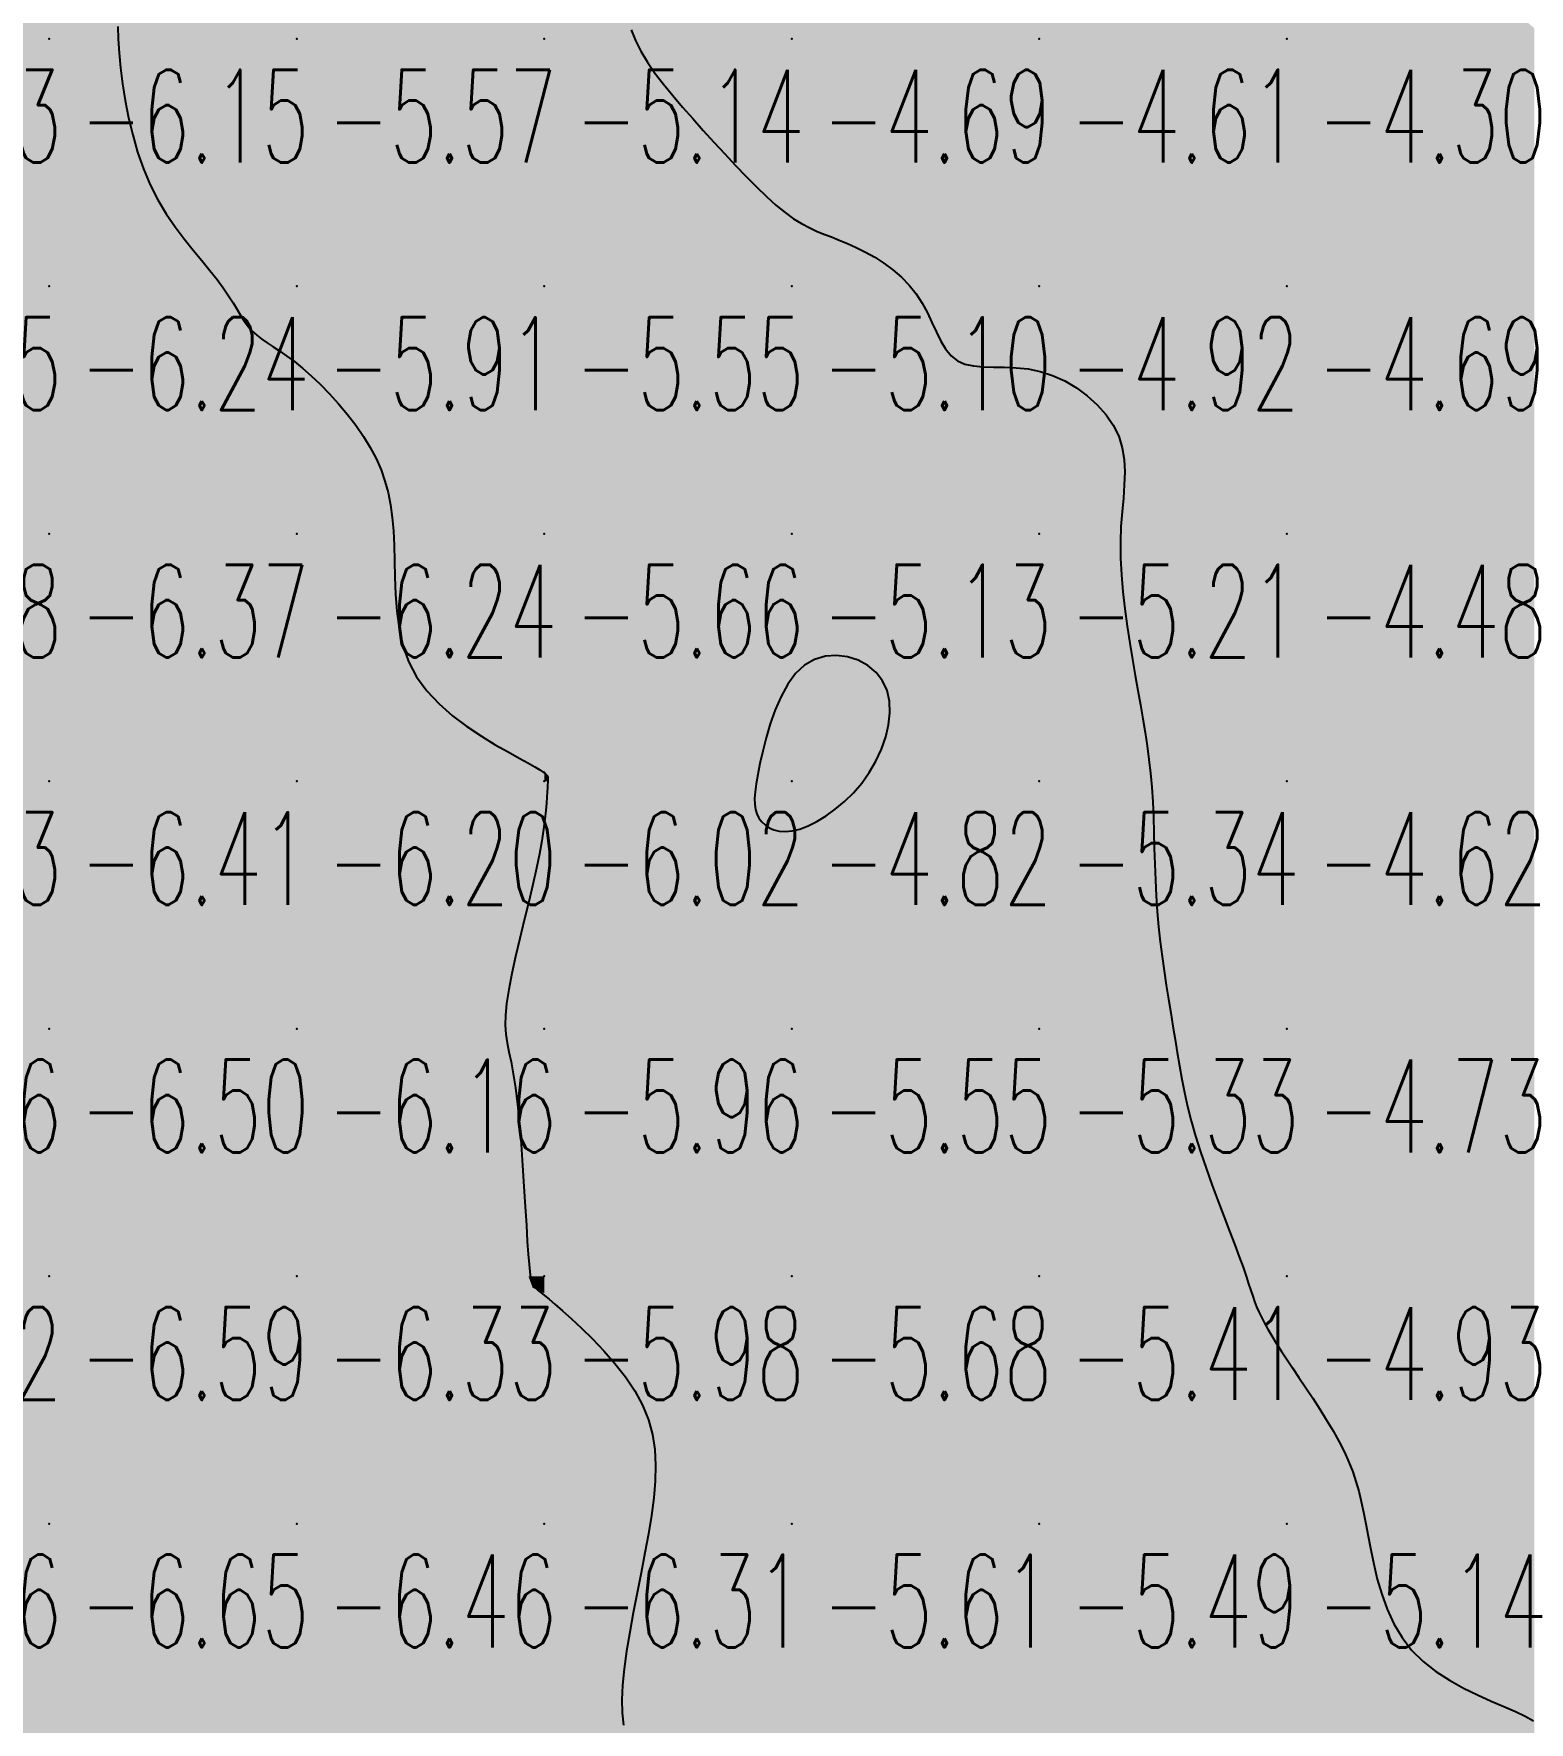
# Model space of a CAD drawing. Header units: millimetres. Extents: x 88261 to 90953, y 390274 to 392322.
# Drawn here: x 90259.6 to 90320, y 391009.2 to 391077.4 of the extents above; entities that cross this region are included whole.
import ezdxf
from ezdxf.enums import TextEntityAlignment as Align

# ---------------------------------------------------------------- set-up
doc = ezdxf.new("R2010")
doc.units = ezdxf.units.MM
doc.header["$LTSCALE"] = 25
for name, color, linetype in [('CN_03_00', 7, 'Continuous'), ('CN_04_00', 242, 'Continuous'), ('COTEAlt', 7, 'Continuous'), ('TN_COLORIAGE', 7, 'Continuous')]:
    doc.layers.add(name, color=color, linetype=linetype)
doc.styles.add('Simplex 1.0', font='Simplex.shx', dxfattribs={"width": 0.99, "height": 2.5})
doc.styles.get("Standard").update_dxf_attribs({"font": 'times.ttf'})

# ---------------------------------------------------------------- blocks, each defined once
blk = doc.blocks.new('COTE')
at = {"color": 0}
blk.add_point((0, 0), dxfattribs=at)
at = {"layer": 'COTEAlt'}
blk.add_attdef('ALT', text='', height=3.75, dxfattribs=at).set_placement((1.25, -1.25), align=Align.TOP_LEFT)

msp = doc.modelspace()

# ---------------------------------------------------------------- linework, layer by layer
at = {"layer": 'CN_03_00', "elevation": -6, "flags": 128}
msp.add_lwpolyline([(90263.016, 391077.74), (90263.038, 391077.227), (90263.073, 391076.671), (90263.129, 391076.066), (90263.209, 391075.42), (90263.316, 391074.744), (90263.452, 391074.05), (90263.618, 391073.351), (90263.817, 391072.659), (90264.052, 391071.985), (90264.325, 391071.34), (90264.635, 391070.736), (90264.974, 391070.172), (90265.332, 391069.646), (90265.698, 391069.156), (90266.061, 391068.699), (90266.411, 391068.275), (90266.738, 391067.88), (90267.029, 391067.513), (90267.28, 391067.172), (90267.493, 391066.855), (90267.677, 391066.563), (90267.841, 391066.294), (90267.992, 391066.047), (90268.139, 391065.821), (90268.29, 391065.616), (90268.452, 391065.43), (90268.633, 391065.262), (90268.835, 391065.105), (90269.057, 391064.95), (90269.3, 391064.79), (90269.564, 391064.616), (90269.849, 391064.42), (90270.156, 391064.195), (90270.485, 391063.931), (90270.834, 391063.624), (90271.198, 391063.277), (90271.567, 391062.897), (90271.935, 391062.49), (90272.291, 391062.062), (90272.63, 391061.621), (90272.941, 391061.172), (90273.218, 391060.721), (90273.454, 391060.274), (90273.651, 391059.825), (90273.811, 391059.37), (90273.938, 391058.9), (90274.035, 391058.412), (90274.106, 391057.897), (90274.154, 391057.35), (90274.181, 391056.765), (90274.194, 391056.139), (90274.206, 391055.479), (90274.231, 391054.798), (90274.284, 391054.106), (90274.381, 391053.415), (90274.537, 391052.737), (90274.767, 391052.083), (90275.086, 391051.463), (90275.502, 391050.889), (90275.997, 391050.36), (90276.546, 391049.879), (90277.124, 391049.445), (90277.707, 391049.057), (90278.269, 391048.716), (90278.786, 391048.423), (90279.232, 391048.177), (90279.589, 391047.978), (90279.862, 391047.82), (90280.063, 391047.698), (90280.203, 391047.606), (90280.294, 391047.539), (90280.346, 391047.49), (90280.373, 391047.455), (90280.384, 391047.426), (90280.391, 391047.399), (90280.394, 391047.368), (90280.394, 391047.327), (90280.392, 391047.273), (90280.387, 391047.199), (90280.381, 391047.099), (90280.372, 391046.97), (90280.362, 391046.805), (90280.35, 391046.6), (90280.333, 391046.35), (90280.308, 391046.053), (90280.271, 391045.704), (90280.219, 391045.3), (90280.147, 391044.837), (90280.053, 391044.312), (90279.933, 391043.721), (90279.786, 391043.065), (90279.618, 391042.36), (90279.44, 391041.627), (90279.26, 391040.886), (90279.089, 391040.159), (90278.936, 391039.466), (90278.81, 391038.827), (90278.721, 391038.263), (90278.676, 391037.788), (90278.67, 391037.381), (90278.697, 391037.016), (90278.75, 391036.665), (90278.822, 391036.3), (90278.907, 391035.895), (90278.997, 391035.422), (90279.086, 391034.854), (90279.168, 391034.173), (90279.243, 391033.401), (90279.311, 391032.571), (90279.373, 391031.713), (90279.428, 391030.86), (90279.478, 391030.044), (90279.523, 391029.296), (90279.563, 391028.648), (90279.599, 391028.125), (90279.632, 391027.717), (90279.664, 391027.41), (90279.694, 391027.186), (90279.725, 391027.031), (90279.757, 391026.928), (90279.791, 391026.86), (90279.829, 391026.813), (90279.873, 391026.771), (90279.93, 391026.723), (90280.007, 391026.663), (90280.112, 391026.579), (90280.254, 391026.465), (90280.441, 391026.31), (90280.68, 391026.107), (90280.979, 391025.846), (90281.343, 391025.522), (90281.756, 391025.139), (90282.2, 391024.704), (90282.656, 391024.226), (90283.105, 391023.712), (90283.527, 391023.169), (90283.905, 391022.604), (90284.219, 391022.027), (90284.455, 391021.441), (90284.616, 391020.845), (90284.71, 391020.235), (90284.745, 391019.607), (90284.728, 391018.957), (90284.669, 391018.281), (90284.574, 391017.574), (90284.452, 391016.834), (90284.31, 391016.059), (90284.156, 391015.26), (90283.998, 391014.45), (90283.843, 391013.643), (90283.7, 391012.852), (90283.575, 391012.092), (90283.476, 391011.376), (90283.411, 391010.718), (90283.387, 391010.126), (90283.398, 391009.592), (90283.442, 391009.102)], dxfattribs=at)
at = {"layer": 'CN_04_00', "elevation": -5, "flags": 128}
msp.add_lwpolyline([(90283.758, 391077.6), (90283.927, 391077.172), (90284.147, 391076.739), (90284.414, 391076.299), (90284.721, 391075.853), (90285.064, 391075.402), (90285.436, 391074.944), (90285.832, 391074.481), (90286.246, 391074.013), (90286.672, 391073.539), (90287.105, 391073.061), (90287.54, 391072.586), (90287.973, 391072.12), (90288.401, 391071.673), (90288.819, 391071.251), (90289.223, 391070.863), (90289.61, 391070.515), (90289.975, 391070.216), (90290.316, 391069.97), (90290.638, 391069.771), (90290.946, 391069.607), (90291.247, 391069.469), (90291.547, 391069.347), (90291.851, 391069.23), (90292.167, 391069.107), (90292.501, 391068.97), (90292.855, 391068.809), (90293.224, 391068.622), (90293.599, 391068.408), (90293.973, 391068.168), (90294.336, 391067.901), (90294.68, 391067.607), (90294.997, 391067.284), (90295.278, 391066.934), (90295.518, 391066.557), (90295.725, 391066.164), (90295.911, 391065.77), (90296.089, 391065.386), (90296.268, 391065.027), (90296.463, 391064.705), (90296.683, 391064.434), (90296.941, 391064.228), (90297.246, 391064.093), (90297.595, 391064.018), (90297.982, 391063.983), (90298.402, 391063.972), (90298.848, 391063.966), (90299.316, 391063.947), (90299.798, 391063.897), (90300.29, 391063.798), (90300.786, 391063.636), (90301.274, 391063.413), (90301.745, 391063.136), (90302.188, 391062.812), (90302.591, 391062.447), (90302.944, 391062.049), (90303.237, 391061.623), (90303.459, 391061.176), (90303.602, 391060.714), (90303.677, 391060.236), (90303.7, 391059.739), (90303.684, 391059.222), (90303.644, 391058.683), (90303.594, 391058.118), (90303.549, 391057.527), (90303.524, 391056.907), (90303.529, 391056.257), (90303.564, 391055.584), (90303.624, 391054.896), (90303.703, 391054.201), (90303.798, 391053.508), (90303.903, 391052.824), (90304.014, 391052.158), (90304.126, 391051.517), (90304.234, 391050.908), (90304.338, 391050.325), (90304.436, 391049.762), (90304.526, 391049.212), (90304.608, 391048.667), (90304.68, 391048.12), (90304.742, 391047.565), (90304.791, 391046.993), (90304.829, 391046.401), (90304.856, 391045.79), (90304.877, 391045.164), (90304.896, 391044.529), (90304.915, 391043.888), (90304.938, 391043.247), (90304.968, 391042.608), (90305.009, 391041.978), (90305.064, 391041.359), (90305.131, 391040.752), (90305.207, 391040.157), (90305.29, 391039.572), (90305.379, 391038.999), (90305.469, 391038.436), (90305.56, 391037.883), (90305.648, 391037.34), (90305.733, 391036.805), (90305.818, 391036.275), (90305.907, 391035.744), (90306.004, 391035.207), (90306.113, 391034.659), (90306.239, 391034.096), (90306.387, 391033.512), (90306.56, 391032.901), (90306.761, 391032.263), (90306.984, 391031.607), (90307.22, 391030.945), (90307.462, 391030.292), (90307.702, 391029.66), (90307.932, 391029.062), (90308.143, 391028.511), (90308.327, 391028.02), (90308.479, 391027.598), (90308.603, 391027.239), (90308.706, 391026.931), (90308.793, 391026.665), (90308.871, 391026.429), (90308.946, 391026.213), (90309.026, 391026.006), (90309.115, 391025.797), (90309.221, 391025.578), (90309.344, 391025.345), (90309.485, 391025.095), (90309.644, 391024.827), (90309.822, 391024.539), (90310.021, 391024.228), (90310.239, 391023.894), (90310.479, 391023.533), (90310.738, 391023.145), (90311.013, 391022.734), (90311.295, 391022.307), (90311.577, 391021.87), (90311.853, 391021.428), (90312.116, 391020.987), (90312.358, 391020.553), (90312.574, 391020.132), (90312.756, 391019.728), (90312.91, 391019.335), (90313.041, 391018.944), (90313.153, 391018.547), (90313.253, 391018.136), (90313.346, 391017.702), (90313.437, 391017.237), (90313.532, 391016.733), (90313.637, 391016.185), (90313.759, 391015.603), (90313.906, 391015), (90314.086, 391014.389), (90314.307, 391013.783), (90314.576, 391013.196), (90314.903, 391012.64), (90315.293, 391012.129), (90315.753, 391011.673), (90316.266, 391011.27), (90316.817, 391010.914), (90317.385, 391010.599), (90317.955, 391010.32), (90318.506, 391010.072), (90319.022, 391009.849), (90319.484, 391009.645), (90319.879, 391009.457), (90320.21, 391009.28)], dxfattribs=at)
msp.add_lwpolyline([(90293.647, 391048.053), (90293.87, 391048.535), (90294.043, 391049.029), (90294.158, 391049.523), (90294.21, 391050.009), (90294.191, 391050.473), (90294.096, 391050.907), (90293.918, 391051.299), (90293.655, 391051.639), (90293.321, 391051.919), (90292.931, 391052.132), (90292.504, 391052.27), (90292.057, 391052.326), (90291.606, 391052.293), (90291.169, 391052.163), (90290.763, 391051.929), (90290.402, 391051.588), (90290.087, 391051.158), (90289.813, 391050.661), (90289.577, 391050.119), (90289.378, 391049.555), (90289.21, 391048.991), (90289.072, 391048.449), (90288.96, 391047.952), (90288.871, 391047.516), (90288.805, 391047.14), (90288.763, 391046.817), (90288.745, 391046.541), (90288.752, 391046.303), (90288.783, 391046.097), (90288.84, 391045.916), (90288.923, 391045.753), (90289.032, 391045.604), (90289.168, 391045.471), (90289.331, 391045.359), (90289.521, 391045.274), (90289.74, 391045.222), (90289.988, 391045.206), (90290.265, 391045.233), (90290.571, 391045.308), (90290.906, 391045.435), (90291.263, 391045.611), (90291.633, 391045.836), (90292.007, 391046.106), (90292.378, 391046.42), (90292.735, 391046.774), (90293.072, 391047.166), (90293.378, 391047.593), (90293.647, 391048.053)], close=True, dxfattribs=at)
at = {"layer": 'TN_COLORIAGE', "color": 141}
for points in [[(90263.187, 391080.178, -5.575), (90262.838, 391077.239, -5.575), (90270.249, 391087.239, -5.575), (90270.249, 391077.239, -5.575)], [(90270.249, 391077.239, -5.176), (90280.249, 391077.239, -5.176), (90280.249, 391087.239, -5.176)], [(90270.249, 391087.239, -5.176), (90270.249, 391077.239, -5.176), (90280.249, 391087.239, -5.176)], [(90280.249, 391087.239, -5), (90283.971, 391087.239, -5), (90280.249, 391077.239, -5), (90283.489, 391080.48, -5)], [(90283.367, 391077.239, -5.143), (90283.489, 391080.48, -5.143), (90280.249, 391077.239, -5.143)], [(90262.838, 391077.239, -5.575), (90263.9, 391070.891, -5.575), (90270.249, 391077.239, -5.575)], [(90267.509, 391067.239, -5.575), (90263.9, 391070.891, -5.575), (90270.249, 391067.239, -5.575), (90270.249, 391077.239, -5.575)], [(90270.249, 391067.239, -5.143), (90280.249, 391067.239, -5.143), (90280.249, 391077.239, -5.143)], [(90270.249, 391077.239, -5.143), (90270.249, 391067.239, -5.143), (90280.249, 391077.239, -5.143)], [(90280.249, 391067.239, -5), (90286.604, 391073.595, -5), (90280.249, 391077.239, -5), (90283.367, 391077.239, -5)], [(90280.249, 391067.239, -5), (90286.604, 391073.595, -5), (90290.249, 391067.239, -5), (90290.249, 391069.615, -5)], [(90292.251, 391069.241, -5.098), (90290.249, 391069.615, -5.098), (90290.249, 391067.239, -5.098)], [(90292.251, 391069.241, -5.098), (90295.751, 391067.239, -5.098), (90290.249, 391067.239, -5.098)], [(90267.509, 391067.239, -5.908), (90268.239, 391065.229, -5.908), (90270.249, 391067.239, -5.908)], [(90270.249, 391064.423, -5.908), (90268.239, 391065.229, -5.908), (90270.249, 391067.239, -5.908)], [(90270.249, 391064.423, -5.549), (90273.676, 391060.666, -5.549), (90270.249, 391067.239, -5.549), (90280.249, 391067.239, -5.549)], [(90274.359, 391057.239, -5.549), (90273.676, 391060.666, -5.549), (90280.249, 391057.239, -5.549), (90280.249, 391067.239, -5.549)], [(90280.249, 391057.239, -5.098), (90290.249, 391057.239, -5.098), (90290.249, 391067.239, -5.098)], [(90280.249, 391067.239, -5.098), (90280.249, 391057.239, -5.098), (90290.249, 391067.239, -5.098)], [(90290.249, 391057.239, -5), (90296.412, 391063.403, -5), (90290.249, 391067.239, -5), (90295.751, 391067.239, -5)], [(90300.249, 391057.239, -5), (90300.249, 391064.515, -5), (90290.249, 391057.239, -5), (90296.412, 391063.403, -5)], [(90304.335, 391061.326, -5.214), (90300.249, 391064.515, -5.214), (90300.249, 391057.239, -5.214)], [(90303.161, 391057.239, -5.214), (90304.335, 391061.326, -5.214), (90300.249, 391057.239, -5.214)], [(90280.249, 391047.671, -5.663), (90273.977, 391050.967, -5.663), (90280.249, 391057.239, -5.663)], [(90273.977, 391050.967, -5.663), (90274.359, 391057.239, -5.663), (90280.249, 391057.239, -5.663)], [(90280.249, 391047.671, -5.129), (90280.421, 391047.411, -5.129), (90280.249, 391057.239, -5.129), (90290.249, 391057.239, -5.129)], [(90280.421, 391047.411, -5), (90280.376, 391047.239, -5), (90290.249, 391057.239, -5), (90288.717, 391047.239, -5)], [(90288.717, 391047.239, -5.129), (90290.249, 391053.119, -5.129), (90290.249, 391057.239, -5.129)], [(90300.249, 391057.239, -5), (90294.868, 391051.859, -5), (90290.249, 391057.239, -5), (90290.249, 391053.119, -5)], [(90300.249, 391047.239, -5), (90293.788, 391047.239, -5), (90300.249, 391057.239, -5), (90294.868, 391051.859, -5)], [(90300.249, 391047.239, -5), (90304.165, 391051.156, -5), (90300.249, 391057.239, -5), (90303.161, 391057.239, -5)], [(90304.165, 391051.156, -5.335), (90304.932, 391047.239, -5.335), (90300.249, 391047.239, -5.335)], [(90280.249, 391044.462, -5), (90280.376, 391047.239, -5), (90280.249, 391037.239, -5), (90288.717, 391047.239, -5)], [(90288.717, 391047.239, -5.96), (90288.643, 391045.634, -5.96), (90280.249, 391037.239, -5.96)], [(90290.249, 391037.239, -5), (90290.249, 391044.744, -5), (90300.249, 391047.239, -5), (90293.788, 391047.239, -5)], [(90290.249, 391037.239, -5.335), (90300.249, 391037.239, -5.335), (90300.249, 391047.239, -5.335)], [(90300.249, 391047.239, -5), (90304.932, 391047.239, -5), (90300.249, 391037.239, -5), (90304.857, 391041.847, -5)], [(90280.249, 391037.239, -5), (90288.643, 391045.634, -5), (90290.249, 391037.239, -5), (90290.249, 391044.744, -5)], [(90280.249, 391044.462, -5.96), (90278.227, 391037.239, -5.96), (90280.249, 391037.239, -5.96)], [(90304.857, 391041.847, -5.325), (90305.698, 391037.239, -5.325), (90300.249, 391037.239, -5.325)], [(90278.227, 391037.239, -5.96), (90279.17, 391036.161, -5.96), (90280.249, 391037.239, -5.96)], [(90279.607, 391027.239, -5.96), (90279.17, 391036.161, -5.96), (90280.249, 391027.239, -5.96), (90280.249, 391037.239, -5.96)], [(90280.249, 391027.239, -5.552), (90290.249, 391027.239, -5.552), (90290.249, 391037.239, -5.552)], [(90280.249, 391037.239, -5.552), (90280.249, 391027.239, -5.552), (90290.249, 391037.239, -5.552)], [(90290.249, 391037.239, -5.325), (90290.249, 391027.239, -5.325), (90300.249, 391037.239, -5.325)], [(90290.249, 391027.239, -5.325), (90300.249, 391027.239, -5.325), (90300.249, 391037.239, -5.325)], [(90300.249, 391027.239, -5), (90306.242, 391033.232, -5), (90300.249, 391037.239, -5), (90305.698, 391037.239, -5)], [(90306.242, 391033.232, -5.406), (90308.696, 391027.239, -5.406), (90300.249, 391027.239, -5.406)], [(90279.607, 391027.239, -5.978), (90279.78, 391026.771, -5.978), (90280.249, 391027.239, -5.978)], [(90280.249, 391026.554, -5.978), (90279.78, 391026.771, -5.978), (90280.249, 391027.239, -5.978)], [(90280.249, 391026.554, -5.676), (90285.101, 391022.091, -5.676), (90280.249, 391027.239, -5.676), (90290.249, 391027.239, -5.676)], [(90285.101, 391022.091, -5.613), (90284.661, 391017.239, -5.613), (90290.249, 391027.239, -5.613), (90290.249, 391017.239, -5.613)], [(90290.249, 391027.239, -5.406), (90290.249, 391017.239, -5.406), (90300.249, 391027.239, -5.406)], [(90290.249, 391017.239, -5.406), (90300.249, 391017.239, -5.406), (90300.249, 391027.239, -5.406)], [(90300.249, 391017.239, -5), (90308.937, 391025.928, -5), (90300.249, 391027.239, -5), (90308.696, 391027.239, -5)], [(90300.249, 391017.239, -5), (90308.937, 391025.928, -5), (90310.249, 391017.239, -5), (90310.249, 391023.834, -5)], [(90312.94, 391019.93, -5.145), (90310.249, 391023.834, -5.145), (90310.249, 391017.239, -5.145)], [(90312.94, 391019.93, -5.145), (90313.434, 391017.239, -5.145), (90310.249, 391017.239, -5.145)], [(90283.941, 391007.239, -5.613), (90282.967, 391009.957, -5.613), (90290.249, 391007.239, -5.613), (90290.249, 391017.239, -5.613)], [(90282.967, 391009.957, -5.613), (90284.661, 391017.239, -5.613), (90290.249, 391017.239, -5.613)], [(90290.249, 391017.239, -5.495), (90290.249, 391007.239, -5.495), (90300.249, 391017.239, -5.495)], [(90290.249, 391007.239, -5.495), (90300.249, 391007.239, -5.495), (90300.249, 391017.239, -5.495)], [(90300.249, 391017.239, -5.145), (90300.249, 391007.239, -5.145), (90310.249, 391017.239, -5.145)], [(90300.249, 391007.239, -5.145), (90310.249, 391007.239, -5.145), (90310.249, 391017.239, -5.145)], [(90310.249, 391007.239, -5), (90314.52, 391011.51, -5), (90310.249, 391017.239, -5), (90313.434, 391017.239, -5)], [(90310.249, 391007.239, -5), (90314.52, 391011.51, -5), (90320.249, 391007.239, -5), (90320.249, 391009.495, -5)]]:
    msp.add_solid(points, dxfattribs=at)
at = {"layer": 'TN_COLORIAGE', "color": 131}
for points in [[(90283.489, 391080.48, -4.685), (90283.367, 391077.239, -4.685), (90290.249, 391087.239, -4.685), (90290.249, 391077.239, -4.685)], [(90290.249, 391087.239, -4.537), (90290.249, 391077.239, -4.537), (90300.249, 391087.239, -4.537)], [(90290.249, 391077.239, -4.537), (90300.249, 391077.239, -4.537), (90300.249, 391087.239, -4.537)], [(90300.249, 391087.239, -4.156), (90300.249, 391077.239, -4.156), (90310.249, 391087.239, -4.156)], [(90300.249, 391077.239, -4.156), (90310.249, 391077.239, -4.156), (90310.249, 391087.239, -4.156)], [(90310.249, 391077.239, -4), (90315.117, 391082.108, -4), (90310.249, 391087.239, -4), (90313.575, 391087.239, -4)], [(90310.249, 391077.239, -4), (90315.117, 391082.108, -4), (90320.249, 391077.239, -4), (90320.249, 391077.66, -4)], [(90283.367, 391077.239, -4.685), (90286.604, 391073.595, -4.685), (90290.249, 391077.239, -4.685)], [(90290.249, 391069.615, -4.685), (90286.604, 391073.595, -4.685), (90290.249, 391077.239, -4.685)], [(90290.249, 391069.615, -4.608), (90292.251, 391069.241, -4.608), (90290.249, 391077.239, -4.608), (90300.249, 391077.239, -4.608)], [(90295.751, 391067.239, -4.608), (90292.251, 391069.241, -4.608), (90300.249, 391067.239, -4.608), (90300.249, 391077.239, -4.608)], [(90300.249, 391077.239, -4.296), (90300.249, 391067.239, -4.296), (90310.249, 391077.239, -4.296)], [(90300.249, 391067.239, -4.296), (90310.249, 391067.239, -4.296), (90310.249, 391077.239, -4.296)], [(90310.249, 391077.239, -4.014), (90310.249, 391067.239, -4.014), (90320.249, 391077.239, -4.014)], [(90310.249, 391067.239, -4.014), (90320.249, 391067.239, -4.014), (90320.249, 391077.239, -4.014)], [(90295.751, 391067.239, -4.92), (90296.412, 391063.403, -4.92), (90300.249, 391067.239, -4.92)], [(90296.412, 391063.403, -4.92), (90300.249, 391064.515, -4.92), (90300.249, 391067.239, -4.92)], [(90300.249, 391064.515, -4.69), (90304.335, 391061.326, -4.69), (90300.249, 391067.239, -4.69), (90310.249, 391067.239, -4.69)], [(90304.335, 391061.326, -4.479), (90303.161, 391057.239, -4.479), (90310.249, 391067.239, -4.479), (90310.249, 391057.239, -4.479)], [(90310.249, 391067.239, -4.398), (90310.249, 391057.239, -4.398), (90320.249, 391067.239, -4.398)], [(90310.249, 391057.239, -4.398), (90320.249, 391057.239, -4.398), (90320.249, 391067.239, -4.398)], [(90303.161, 391057.239, -4.479), (90304.165, 391051.156, -4.479), (90310.249, 391057.239, -4.479)], [(90304.932, 391047.239, -4.479), (90304.165, 391051.156, -4.479), (90310.249, 391047.239, -4.479), (90310.249, 391057.239, -4.479)], [(90310.249, 391057.239, -4.295), (90310.249, 391047.239, -4.295), (90320.249, 391057.239, -4.295)], [(90310.249, 391047.239, -4.295), (90320.249, 391047.239, -4.295), (90320.249, 391057.239, -4.295)], [(90290.249, 391053.119, -4.816), (90288.717, 391047.239, -4.816), (90290.249, 391047.239, -4.816)], [(90290.249, 391053.119, -4.816), (90294.868, 391051.859, -4.816), (90290.249, 391047.239, -4.816)], [(90294.868, 391051.859, -4.816), (90293.788, 391047.239, -4.816), (90290.249, 391047.239, -4.816)], [(90290.249, 391044.744, -4.816), (90288.643, 391045.634, -4.816), (90290.249, 391047.239, -4.816)], [(90288.643, 391045.634, -4.816), (90288.717, 391047.239, -4.816), (90290.249, 391047.239, -4.816)], [(90293.788, 391047.239, -4.816), (90290.249, 391044.744, -4.816), (90290.249, 391047.239, -4.816)], [(90304.857, 391041.847, -4.619), (90304.932, 391047.239, -4.619), (90310.249, 391047.239, -4.619)], [(90305.698, 391037.239, -4.619), (90304.857, 391041.847, -4.619), (90310.249, 391037.239, -4.619), (90310.249, 391047.239, -4.619)], [(90310.249, 391047.239, -4.338), (90310.249, 391037.239, -4.338), (90320.249, 391047.239, -4.338)], [(90310.249, 391037.239, -4.338), (90320.249, 391037.239, -4.338), (90320.249, 391047.239, -4.338)], [(90305.698, 391037.239, -4.728), (90306.242, 391033.232, -4.728), (90310.249, 391037.239, -4.728)], [(90308.696, 391027.239, -4.728), (90306.242, 391033.232, -4.728), (90310.249, 391027.239, -4.728), (90310.249, 391037.239, -4.728)], [(90310.249, 391037.239, -4.577), (90310.249, 391027.239, -4.577), (90320.249, 391037.239, -4.577)], [(90310.249, 391027.239, -4.577), (90320.249, 391027.239, -4.577), (90320.249, 391037.239, -4.577)], [(90308.696, 391027.239, -4.925), (90308.937, 391025.928, -4.925), (90310.249, 391027.239, -4.925)], [(90310.249, 391023.834, -4.925), (90308.937, 391025.928, -4.925), (90310.249, 391027.239, -4.925)], [(90310.249, 391023.834, -4.607), (90312.94, 391019.93, -4.607), (90310.249, 391027.239, -4.607), (90320.249, 391027.239, -4.607)], [(90313.434, 391017.239, -4.607), (90312.94, 391019.93, -4.607), (90320.249, 391017.239, -4.607), (90320.249, 391027.239, -4.607)], [(90313.434, 391017.239, -4.69), (90314.52, 391011.51, -4.69), (90320.249, 391017.239, -4.69)], [(90320.249, 391009.495, -4.69), (90314.52, 391011.51, -4.69), (90320.249, 391017.239, -4.69)]]:
    msp.add_solid(points, dxfattribs=at)
at = {"layer": 'TN_COLORIAGE', "color": 151}
for points in [[(90250.249, 391077.239, -6), (90258.994, 391085.985, -6), (90260.249, 391077.239, -6), (90260.249, 391085.409, -6)], [(90263.187, 391080.178, -6.149), (90260.249, 391085.409, -6.149), (90260.249, 391077.239, -6.149)], [(90262.838, 391077.239, -6.149), (90263.187, 391080.178, -6.149), (90260.249, 391077.239, -6.149)], [(90250.249, 391067.239, -6.149), (90260.249, 391067.239, -6.149), (90260.249, 391077.239, -6.149)], [(90250.249, 391077.239, -6.149), (90250.249, 391067.239, -6.149), (90260.249, 391077.239, -6.149)], [(90260.249, 391067.239, -6), (90263.9, 391070.891, -6), (90260.249, 391077.239, -6), (90262.838, 391077.239, -6)], [(90263.9, 391070.891, -6.245), (90267.509, 391067.239, -6.245), (90260.249, 391067.239, -6.245)], [(90250.249, 391057.239, -6.245), (90260.249, 391057.239, -6.245), (90260.249, 391067.239, -6.245)], [(90250.249, 391067.239, -6.245), (90250.249, 391057.239, -6.245), (90260.249, 391067.239, -6.245)], [(90260.249, 391057.239, -6), (90268.239, 391065.229, -6), (90260.249, 391067.239, -6), (90267.509, 391067.239, -6)], [(90260.249, 391057.239, -6), (90268.239, 391065.229, -6), (90270.249, 391057.239, -6), (90270.249, 391064.423, -6)], [(90273.676, 391060.666, -6.235), (90270.249, 391064.423, -6.235), (90270.249, 391057.239, -6.235)], [(90273.676, 391060.666, -6.235), (90274.359, 391057.239, -6.235), (90270.249, 391057.239, -6.235)], [(90250.249, 391050.154, -6.367), (90251.959, 391048.949, -6.367), (90250.249, 391057.239, -6.367), (90260.249, 391057.239, -6.367)], [(90252.058, 391047.239, -6.367), (90251.959, 391048.949, -6.367), (90260.249, 391047.239, -6.367), (90260.249, 391057.239, -6.367)], [(90260.249, 391047.239, -6.235), (90270.249, 391047.239, -6.235), (90270.249, 391057.239, -6.235)], [(90260.249, 391057.239, -6.235), (90260.249, 391047.239, -6.235), (90270.249, 391057.239, -6.235)], [(90270.249, 391057.239, -6), (90274.359, 391057.239, -6), (90270.249, 391047.239, -6), (90273.977, 391050.967, -6)], [(90270.249, 391047.239, -6), (90273.977, 391050.967, -6), (90280.249, 391047.239, -6), (90280.249, 391047.671, -6)], [(90280.421, 391047.411, -6.015), (90280.249, 391047.671, -6.015), (90280.249, 391047.239, -6.015)], [(90252.058, 391047.239, -6.409), (90252.343, 391039.334, -6.409), (90260.249, 391047.239, -6.409)], [(90252.622, 391037.239, -6.409), (90252.343, 391039.334, -6.409), (90260.249, 391037.239, -6.409), (90260.249, 391047.239, -6.409)], [(90260.249, 391037.239, -6.2), (90270.249, 391037.239, -6.2), (90270.249, 391047.239, -6.2)], [(90260.249, 391047.239, -6.2), (90260.249, 391037.239, -6.2), (90270.249, 391047.239, -6.2)], [(90270.249, 391037.239, -6), (90278.227, 391037.239, -6), (90280.249, 391047.239, -6), (90280.249, 391044.462, -6)], [(90270.249, 391047.239, -6.015), (90270.249, 391037.239, -6.015), (90280.249, 391047.239, -6.015)], [(90280.376, 391047.239, -6.015), (90280.421, 391047.411, -6.015), (90280.249, 391047.239, -6.015)], [(90280.376, 391047.239, -6.015), (90280.249, 391044.462, -6.015), (90280.249, 391047.239, -6.015)], [(90250.249, 391027.239, -6.497), (90260.249, 391027.239, -6.497), (90260.249, 391037.239, -6.497)], [(90250.249, 391030.69, -6.497), (90252.622, 391037.239, -6.497), (90250.249, 391027.239, -6.497), (90260.249, 391037.239, -6.497)], [(90260.249, 391027.239, -6.156), (90270.249, 391027.239, -6.156), (90270.249, 391037.239, -6.156)], [(90260.249, 391037.239, -6.156), (90260.249, 391027.239, -6.156), (90270.249, 391037.239, -6.156)], [(90270.249, 391027.239, -6), (90279.17, 391036.161, -6), (90270.249, 391037.239, -6), (90278.227, 391037.239, -6)], [(90279.17, 391036.161, -6.328), (90279.607, 391027.239, -6.328), (90270.249, 391027.239, -6.328)], [(90250.249, 391021.391, -6.587), (90251.491, 391018.482, -6.587), (90250.249, 391027.239, -6.587), (90260.249, 391027.239, -6.587)], [(90251.677, 391017.239, -6.587), (90251.491, 391018.482, -6.587), (90260.249, 391017.239, -6.587), (90260.249, 391027.239, -6.587)], [(90260.249, 391017.239, -6.328), (90270.249, 391017.239, -6.328), (90270.249, 391027.239, -6.328)], [(90260.249, 391027.239, -6.328), (90260.249, 391017.239, -6.328), (90270.249, 391027.239, -6.328)], [(90270.249, 391017.239, -6), (90279.78, 391026.771, -6), (90270.249, 391027.239, -6), (90279.607, 391027.239, -6)], [(90270.249, 391017.239, -6), (90279.78, 391026.771, -6), (90280.249, 391017.239, -6), (90280.249, 391026.554, -6)], [(90285.101, 391022.091, -6.305), (90280.249, 391026.554, -6.305), (90280.249, 391017.239, -6.305)], [(90284.661, 391017.239, -6.305), (90285.101, 391022.091, -6.305), (90280.249, 391017.239, -6.305)], [(90251.677, 391017.239, -6.649), (90253.749, 391010.739, -6.649), (90260.249, 391017.239, -6.649)], [(90254.153, 391007.239, -6.649), (90253.749, 391010.739, -6.649), (90260.249, 391007.239, -6.649), (90260.249, 391017.239, -6.649)], [(90260.249, 391007.239, -6.457), (90270.249, 391007.239, -6.457), (90270.249, 391017.239, -6.457)], [(90260.249, 391017.239, -6.457), (90260.249, 391007.239, -6.457), (90270.249, 391017.239, -6.457)], [(90270.249, 391007.239, -6.305), (90280.249, 391007.239, -6.305), (90280.249, 391017.239, -6.305)], [(90270.249, 391017.239, -6.305), (90270.249, 391007.239, -6.305), (90280.249, 391017.239, -6.305)], [(90280.249, 391017.239, -6), (90284.661, 391017.239, -6), (90280.249, 391007.239, -6), (90282.967, 391009.957, -6)], [(90282.967, 391009.957, -6.144), (90283.941, 391007.239, -6.144), (90280.249, 391007.239, -6.144)]]:
    msp.add_solid(points, dxfattribs=at)

# ---------------------------------------------------------------- block references
at = {"layer": 'COTEAlt'}
ref = msp.add_blockref('COTE', (90250.249, 391077.239), dxfattribs=at)
ref.add_attrib('ALT', '-6.23', dxfattribs={"height": 3.75, "style": 'Simplex 1.0', "width": 0.6}).set_placement((90251.499, 391075.989), align=Align.TOP_LEFT)
ref = msp.add_blockref('COTE', (90260.249, 391077.239), dxfattribs=at)
ref.add_attrib('ALT', '-6.15', dxfattribs={"height": 3.75, "style": 'Simplex 1.0', "width": 0.6}).set_placement((90261.499, 391075.989), align=Align.TOP_LEFT)
ref = msp.add_blockref('COTE', (90270.249, 391077.239), dxfattribs=at)
ref.add_attrib('ALT', '-5.57', dxfattribs={"height": 3.75, "style": 'Simplex 1.0', "width": 0.6}).set_placement((90271.499, 391075.989), align=Align.TOP_LEFT)
ref = msp.add_blockref('COTE', (90280.249, 391077.239), dxfattribs=at)
ref.add_attrib('ALT', '-5.14', dxfattribs={"height": 3.75, "style": 'Simplex 1.0', "width": 0.6}).set_placement((90281.499, 391075.989), align=Align.TOP_LEFT)
ref = msp.add_blockref('COTE', (90290.249, 391077.239), dxfattribs=at)
ref.add_attrib('ALT', '-4.69', dxfattribs={"height": 3.75, "style": 'Simplex 1.0', "width": 0.6}).set_placement((90291.499, 391075.989), align=Align.TOP_LEFT)
ref = msp.add_blockref('COTE', (90300.249, 391077.239), dxfattribs=at)
ref.add_attrib('ALT', '-4.61', dxfattribs={"height": 3.75, "style": 'Simplex 1.0', "width": 0.6}).set_placement((90301.499, 391075.989), align=Align.TOP_LEFT)
ref = msp.add_blockref('COTE', (90310.249, 391077.239), dxfattribs=at)
ref.add_attrib('ALT', '-4.30', dxfattribs={"height": 3.75, "style": 'Simplex 1.0', "width": 0.6}).set_placement((90311.499, 391075.989), align=Align.TOP_LEFT)
ref = msp.add_blockref('COTE', (90250.249, 391067.239), dxfattribs=at)
ref.add_attrib('ALT', '-6.45', dxfattribs={"height": 3.75, "style": 'Simplex 1.0', "width": 0.6}).set_placement((90251.499, 391065.989), align=Align.TOP_LEFT)
ref = msp.add_blockref('COTE', (90260.249, 391067.239), dxfattribs=at)
ref.add_attrib('ALT', '-6.24', dxfattribs={"height": 3.75, "style": 'Simplex 1.0', "width": 0.6}).set_placement((90261.499, 391065.989), align=Align.TOP_LEFT)
ref = msp.add_blockref('COTE', (90270.249, 391067.239), dxfattribs=at)
ref.add_attrib('ALT', '-5.91', dxfattribs={"height": 3.75, "style": 'Simplex 1.0', "width": 0.6}).set_placement((90271.499, 391065.989), align=Align.TOP_LEFT)
ref = msp.add_blockref('COTE', (90280.249, 391067.239), dxfattribs=at)
ref.add_attrib('ALT', '-5.55', dxfattribs={"height": 3.75, "style": 'Simplex 1.0', "width": 0.6}).set_placement((90281.499, 391065.989), align=Align.TOP_LEFT)
ref = msp.add_blockref('COTE', (90290.249, 391067.239), dxfattribs=at)
ref.add_attrib('ALT', '-5.10', dxfattribs={"height": 3.75, "style": 'Simplex 1.0', "width": 0.6}).set_placement((90291.499, 391065.989), align=Align.TOP_LEFT)
ref = msp.add_blockref('COTE', (90300.249, 391067.239), dxfattribs=at)
ref.add_attrib('ALT', '-4.92', dxfattribs={"height": 3.75, "style": 'Simplex 1.0', "width": 0.6}).set_placement((90301.499, 391065.989), align=Align.TOP_LEFT)
ref = msp.add_blockref('COTE', (90310.249, 391067.239), dxfattribs=at)
ref.add_attrib('ALT', '-4.69', dxfattribs={"height": 3.75, "style": 'Simplex 1.0', "width": 0.6}).set_placement((90311.499, 391065.989), align=Align.TOP_LEFT)
ref = msp.add_blockref('COTE', (90250.249, 391057.239), dxfattribs=at)
ref.add_attrib('ALT', '-6.68', dxfattribs={"height": 3.75, "style": 'Simplex 1.0', "width": 0.6}).set_placement((90251.499, 391055.989), align=Align.TOP_LEFT)
ref = msp.add_blockref('COTE', (90260.249, 391057.239), dxfattribs=at)
ref.add_attrib('ALT', '-6.37', dxfattribs={"height": 3.75, "style": 'Simplex 1.0', "width": 0.6}).set_placement((90261.499, 391055.989), align=Align.TOP_LEFT)
ref = msp.add_blockref('COTE', (90270.249, 391057.239), dxfattribs=at)
ref.add_attrib('ALT', '-6.24', dxfattribs={"height": 3.75, "style": 'Simplex 1.0', "width": 0.6}).set_placement((90271.499, 391055.989), align=Align.TOP_LEFT)
ref = msp.add_blockref('COTE', (90280.249, 391057.239), dxfattribs=at)
ref.add_attrib('ALT', '-5.66', dxfattribs={"height": 3.75, "style": 'Simplex 1.0', "width": 0.6}).set_placement((90281.499, 391055.989), align=Align.TOP_LEFT)
ref = msp.add_blockref('COTE', (90290.249, 391057.239), dxfattribs=at)
ref.add_attrib('ALT', '-5.13', dxfattribs={"height": 3.75, "style": 'Simplex 1.0', "width": 0.6}).set_placement((90291.499, 391055.989), align=Align.TOP_LEFT)
ref = msp.add_blockref('COTE', (90300.249, 391057.239), dxfattribs=at)
ref.add_attrib('ALT', '-5.21', dxfattribs={"height": 3.75, "style": 'Simplex 1.0', "width": 0.6}).set_placement((90301.499, 391055.989), align=Align.TOP_LEFT)
ref = msp.add_blockref('COTE', (90310.249, 391057.239), dxfattribs=at)
ref.add_attrib('ALT', '-4.48', dxfattribs={"height": 3.75, "style": 'Simplex 1.0', "width": 0.6}).set_placement((90311.499, 391055.989), align=Align.TOP_LEFT)
ref = msp.add_blockref('COTE', (90250.249, 391047.239), dxfattribs=at)
ref.add_attrib('ALT', '-7.13', dxfattribs={"height": 3.75, "style": 'Simplex 1.0', "width": 0.6}).set_placement((90251.499, 391045.989), align=Align.TOP_LEFT)
ref = msp.add_blockref('COTE', (90260.249, 391047.239), dxfattribs=at)
ref.add_attrib('ALT', '-6.41', dxfattribs={"height": 3.75, "style": 'Simplex 1.0', "width": 0.6}).set_placement((90261.499, 391045.989), align=Align.TOP_LEFT)
ref = msp.add_blockref('COTE', (90270.249, 391047.239), dxfattribs=at)
ref.add_attrib('ALT', '-6.20', dxfattribs={"height": 3.75, "style": 'Simplex 1.0', "width": 0.6}).set_placement((90271.499, 391045.989), align=Align.TOP_LEFT)
ref = msp.add_blockref('COTE', (90280.249, 391047.239), dxfattribs=at)
ref.add_attrib('ALT', '-6.02', dxfattribs={"height": 3.75, "style": 'Simplex 1.0', "width": 0.6}).set_placement((90281.499, 391045.989), align=Align.TOP_LEFT)
ref = msp.add_blockref('COTE', (90290.249, 391047.239), dxfattribs=at)
ref.add_attrib('ALT', '-4.82', dxfattribs={"height": 3.75, "style": 'Simplex 1.0', "width": 0.6}).set_placement((90291.499, 391045.989), align=Align.TOP_LEFT)
ref = msp.add_blockref('COTE', (90300.249, 391047.239), dxfattribs=at)
ref.add_attrib('ALT', '-5.34', dxfattribs={"height": 3.75, "style": 'Simplex 1.0', "width": 0.6}).set_placement((90301.499, 391045.989), align=Align.TOP_LEFT)
ref = msp.add_blockref('COTE', (90310.249, 391047.239), dxfattribs=at)
ref.add_attrib('ALT', '-4.62', dxfattribs={"height": 3.75, "style": 'Simplex 1.0', "width": 0.6}).set_placement((90311.499, 391045.989), align=Align.TOP_LEFT)
ref = msp.add_blockref('COTE', (90250.249, 391037.239), dxfattribs=at)
ref.add_attrib('ALT', '-7.16', dxfattribs={"height": 3.75, "style": 'Simplex 1.0', "width": 0.6}).set_placement((90251.499, 391035.989), align=Align.TOP_LEFT)
ref = msp.add_blockref('COTE', (90260.249, 391037.239), dxfattribs=at)
ref.add_attrib('ALT', '-6.50', dxfattribs={"height": 3.75, "style": 'Simplex 1.0', "width": 0.6}).set_placement((90261.499, 391035.989), align=Align.TOP_LEFT)
ref = msp.add_blockref('COTE', (90270.249, 391037.239), dxfattribs=at)
ref.add_attrib('ALT', '-6.16', dxfattribs={"height": 3.75, "style": 'Simplex 1.0', "width": 0.6}).set_placement((90271.499, 391035.989), align=Align.TOP_LEFT)
ref = msp.add_blockref('COTE', (90280.249, 391037.239), dxfattribs=at)
ref.add_attrib('ALT', '-5.96', dxfattribs={"height": 3.75, "style": 'Simplex 1.0', "width": 0.6}).set_placement((90281.499, 391035.989), align=Align.TOP_LEFT)
ref = msp.add_blockref('COTE', (90290.249, 391037.239), dxfattribs=at)
ref.add_attrib('ALT', '-5.55', dxfattribs={"height": 3.75, "style": 'Simplex 1.0', "width": 0.6}).set_placement((90291.499, 391035.989), align=Align.TOP_LEFT)
ref = msp.add_blockref('COTE', (90300.249, 391037.239), dxfattribs=at)
ref.add_attrib('ALT', '-5.33', dxfattribs={"height": 3.75, "style": 'Simplex 1.0', "width": 0.6}).set_placement((90301.499, 391035.989), align=Align.TOP_LEFT)
ref = msp.add_blockref('COTE', (90310.249, 391037.239), dxfattribs=at)
ref.add_attrib('ALT', '-4.73', dxfattribs={"height": 3.75, "style": 'Simplex 1.0', "width": 0.6}).set_placement((90311.499, 391035.989), align=Align.TOP_LEFT)
ref = msp.add_blockref('COTE', (90250.249, 391027.239), dxfattribs=at)
ref.add_attrib('ALT', '-6.92', dxfattribs={"height": 3.75, "style": 'Simplex 1.0', "width": 0.6}).set_placement((90251.499, 391025.989), align=Align.TOP_LEFT)
ref = msp.add_blockref('COTE', (90260.249, 391027.239), dxfattribs=at)
ref.add_attrib('ALT', '-6.59', dxfattribs={"height": 3.75, "style": 'Simplex 1.0', "width": 0.6}).set_placement((90261.499, 391025.989), align=Align.TOP_LEFT)
ref = msp.add_blockref('COTE', (90270.249, 391027.239), dxfattribs=at)
ref.add_attrib('ALT', '-6.33', dxfattribs={"height": 3.75, "style": 'Simplex 1.0', "width": 0.6}).set_placement((90271.499, 391025.989), align=Align.TOP_LEFT)
ref = msp.add_blockref('COTE', (90280.249, 391027.239), dxfattribs=at)
ref.add_attrib('ALT', '-5.98', dxfattribs={"height": 3.75, "style": 'Simplex 1.0', "width": 0.6}).set_placement((90281.499, 391025.989), align=Align.TOP_LEFT)
ref = msp.add_blockref('COTE', (90290.249, 391027.239), dxfattribs=at)
ref.add_attrib('ALT', '-5.68', dxfattribs={"height": 3.75, "style": 'Simplex 1.0', "width": 0.6}).set_placement((90291.499, 391025.989), align=Align.TOP_LEFT)
ref = msp.add_blockref('COTE', (90300.249, 391027.239), dxfattribs=at)
ref.add_attrib('ALT', '-5.41', dxfattribs={"height": 3.75, "style": 'Simplex 1.0', "width": 0.6}).set_placement((90301.499, 391025.989), align=Align.TOP_LEFT)
ref = msp.add_blockref('COTE', (90310.249, 391027.239), dxfattribs=at)
ref.add_attrib('ALT', '-4.93', dxfattribs={"height": 3.75, "style": 'Simplex 1.0', "width": 0.6}).set_placement((90311.499, 391025.989), align=Align.TOP_LEFT)
ref = msp.add_blockref('COTE', (90250.249, 391017.239), dxfattribs=at)
ref.add_attrib('ALT', '-7.06', dxfattribs={"height": 3.75, "style": 'Simplex 1.0', "width": 0.6}).set_placement((90251.499, 391015.989), align=Align.TOP_LEFT)
ref = msp.add_blockref('COTE', (90260.249, 391017.239), dxfattribs=at)
ref.add_attrib('ALT', '-6.65', dxfattribs={"height": 3.75, "style": 'Simplex 1.0', "width": 0.6}).set_placement((90261.499, 391015.989), align=Align.TOP_LEFT)
ref = msp.add_blockref('COTE', (90270.249, 391017.239), dxfattribs=at)
ref.add_attrib('ALT', '-6.46', dxfattribs={"height": 3.75, "style": 'Simplex 1.0', "width": 0.6}).set_placement((90271.499, 391015.989), align=Align.TOP_LEFT)
ref = msp.add_blockref('COTE', (90280.249, 391017.239), dxfattribs=at)
ref.add_attrib('ALT', '-6.31', dxfattribs={"height": 3.75, "style": 'Simplex 1.0', "width": 0.6}).set_placement((90281.499, 391015.989), align=Align.TOP_LEFT)
ref = msp.add_blockref('COTE', (90290.249, 391017.239), dxfattribs=at)
ref.add_attrib('ALT', '-5.61', dxfattribs={"height": 3.75, "style": 'Simplex 1.0', "width": 0.6}).set_placement((90291.499, 391015.989), align=Align.TOP_LEFT)
ref = msp.add_blockref('COTE', (90300.249, 391017.239), dxfattribs=at)
ref.add_attrib('ALT', '-5.49', dxfattribs={"height": 3.75, "style": 'Simplex 1.0', "width": 0.6}).set_placement((90301.499, 391015.989), align=Align.TOP_LEFT)
ref = msp.add_blockref('COTE', (90310.249, 391017.239), dxfattribs=at)
ref.add_attrib('ALT', '-5.14', dxfattribs={"height": 3.75, "style": 'Simplex 1.0', "width": 0.6}).set_placement((90311.499, 391015.989), align=Align.TOP_LEFT)

doc.saveas('drawing.dxf')
